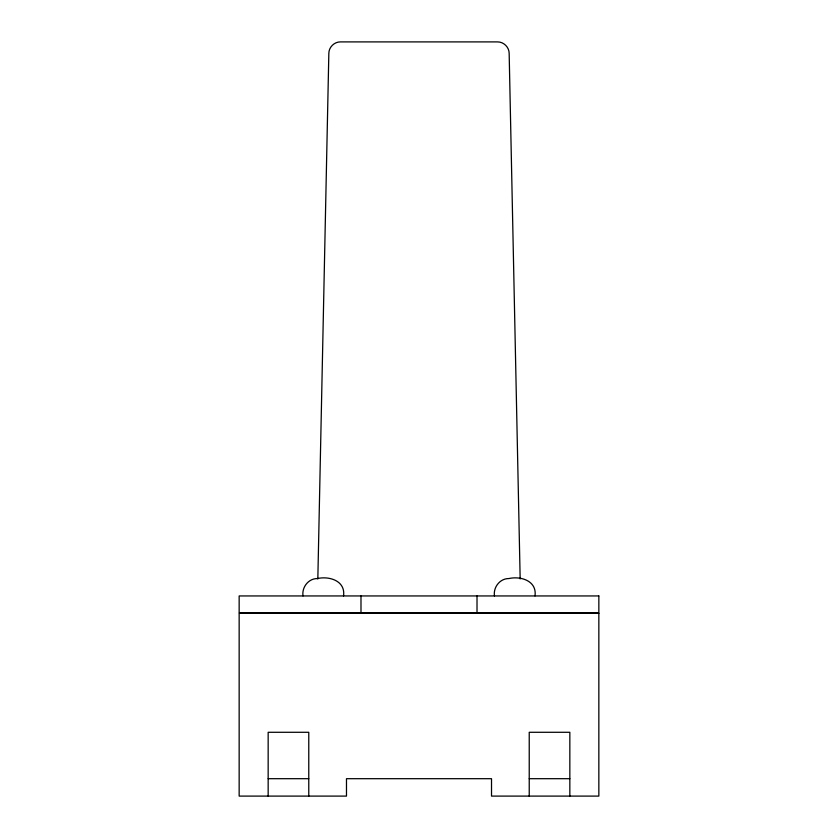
<?xml version="1.0" encoding="UTF-8"?>
<svg xmlns="http://www.w3.org/2000/svg" width="838" height="838" viewBox="0 0 838 838"><rect width="100%" height="100%" fill="white"/><g stroke="black" fill="none" stroke-linecap="round" stroke-linejoin="round"><path stroke-width="1.26" d="M343.538 595.944C345.706 580.964 329.512 575.842 317.476 578.545C308.478 578.409 301.67 587.291 303.01 595.944M534.99 595.944C537.148 580.964 520.964 575.842 508.928 578.545C499.93 578.409 493.121 587.291 494.462 595.944M317.832 578.943L328.842 53.255C328.905 47.148 334.331 41.827 340.438 41.9L497.563 41.9C503.669 41.827 509.095 47.148 509.158 53.255L520.168 578.943M268.16 778.691L308.772 778.691M529.228 778.691L569.84 778.691M581.446 612.767L581.446 613.353M569.84 796.1L569.84 732.286L529.228 732.286L529.228 796.1M477.011 595.944L477.011 612.767M360.989 595.944L360.989 612.767M308.772 796.1L308.772 732.286L268.16 732.286L268.16 796.1M256.554 612.767L256.554 613.353M598.845 595.944L239.155 595.944L239.155 612.767L598.845 612.767L598.845 595.944M598.845 613.353L239.155 613.353L239.155 796.1L346.482 796.1L346.482 778.691L491.518 778.691L491.518 796.1L598.845 796.1L598.845 613.353"/></g></svg>
